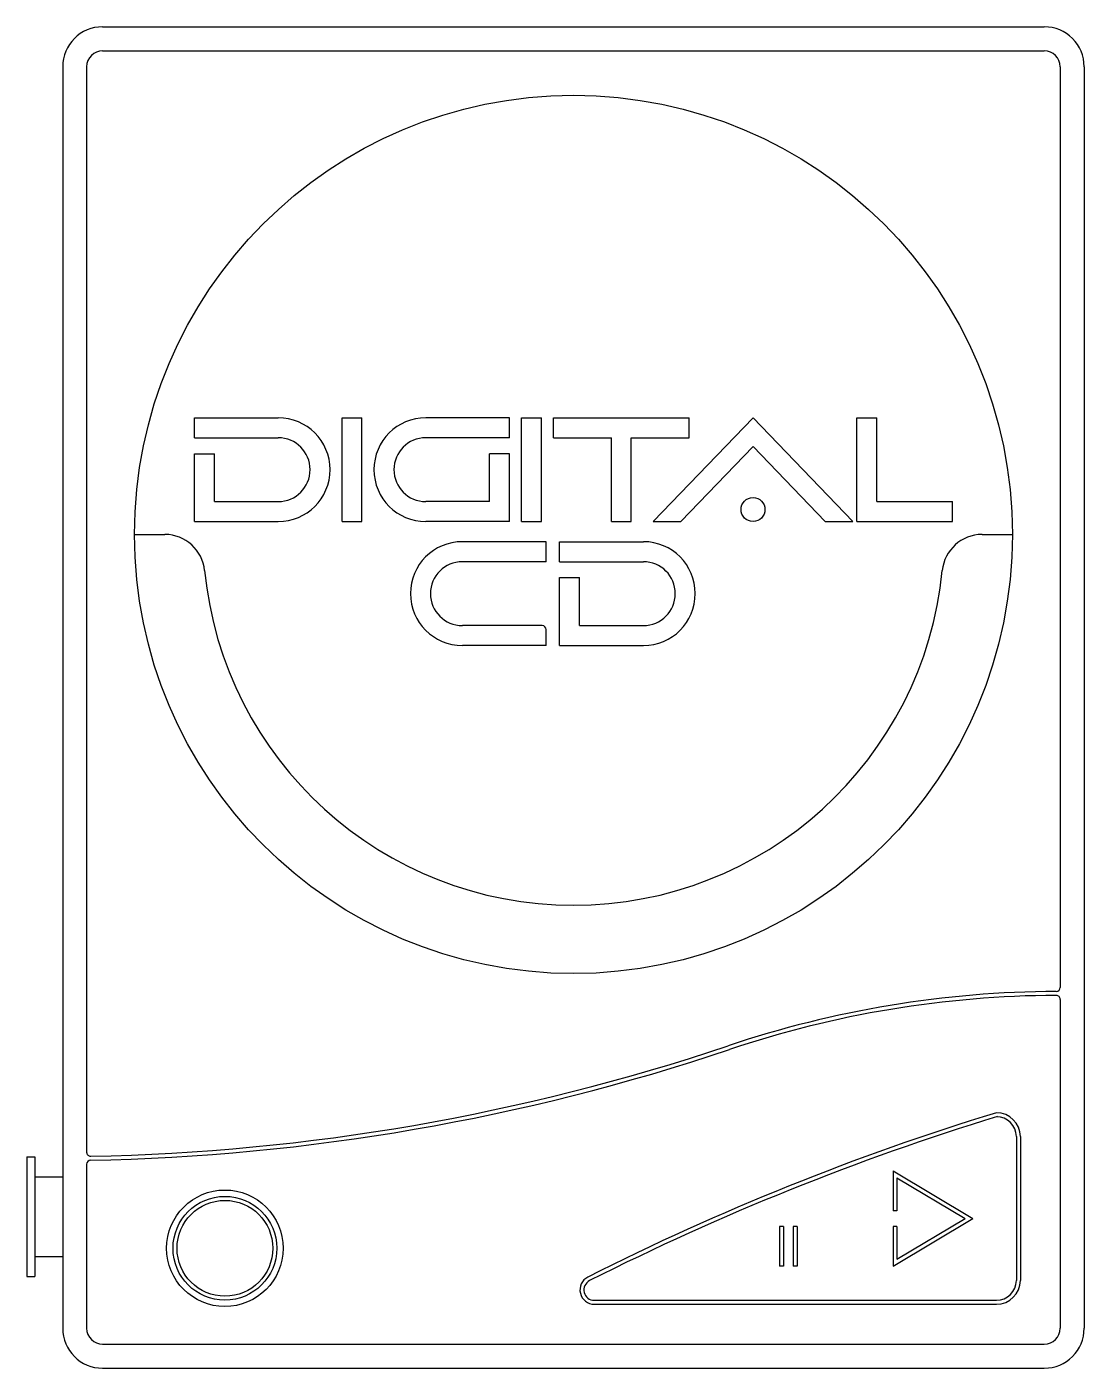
# Model space of a CAD drawing. Extents: x 19.778 to 19.911, y 21.465 to 21.633.
import ezdxf

# ---------------------------------------------------------------- set-up
doc = ezdxf.new("R2010")
doc.units = 0
doc.header["$LTSCALE"] = 0.35
doc.layers.get('0').update_dxf_attribs({"linetype": 'CONTINUOUS'})

msp = doc.modelspace()

# ---------------------------------------------------------------- linework, layer by layer
at = {"color": 0}
for p, q in [((19.78797932870207, 21.63258247328872), (19.90597932870207, 21.63258247328872)), ((19.78797932870207, 21.62958247328872), (19.90597932870207, 21.62958247328872)), ((19.78297932870207, 21.62758247328872), (19.78297932870214, 21.48856319037827)), ((19.78597932870207, 21.62758247328872), (19.78597932870207, 21.49162652890679)), ((19.90797932870207, 21.62758247328872), (19.90797932870207, 21.51227192060425)), ((19.91097932870207, 21.62758247328872), (19.91097932870207, 21.46958247328872)), ((19.79947932870207, 21.58361920086218), (19.80997932870209, 21.58361920086215)), ((19.79947932870207, 21.58111920086219), (19.79947932870207, 21.58361920086218)), ((19.81797932870207, 21.57061920086221), (19.81797932870207, 21.58361920086213)), ((19.81797932870207, 21.58361920086213), (19.82047932870207, 21.58361920086213)), ((19.82047932870207, 21.57061920086221), (19.82047932870207, 21.58361920086213)), ((19.83897932870207, 21.58361920086218), (19.82847932870205, 21.58361920086215)), ((19.83897932870207, 21.58111920086219), (19.83897932870207, 21.58361920086218)), ((19.84047932870207, 21.57061920086221), (19.84047932870207, 21.58361920086215)), ((19.84047932870207, 21.58361920086215), (19.84297932870207, 21.58361920086215)), ((19.84297932870207, 21.57061920086221), (19.84297932870208, 21.58361920086215)), ((19.84447932870208, 21.58111920086215), (19.84447932870207, 21.58361920086216)), ((19.84447932870207, 21.58361920086216), (19.86147932870199, 21.58361920086213)), ((19.85172932870202, 21.58361920086215), (19.85422932870203, 21.58361920086215)), ((19.85697932870207, 21.57061920086221), (19.86947932870204, 21.58361920086215)), ((19.86147932870207, 21.58111920086213), (19.86147932870207, 21.58361920086213)), ((19.88197932870207, 21.57061920086221), (19.86947932870204, 21.58361920086215)), ((19.88247932870207, 21.57061920086221), (19.88247932870207, 21.58361920086217)), ((19.88247932870206, 21.58361920086218), (19.88497932870207, 21.58361920086218)), ((19.88497932870207, 21.57311920086221), (19.88497932870207, 21.58361920086218)), ((19.79947932870207, 21.58111920086219), (19.80997932870208, 21.58111920086215)), ((19.83897932870207, 21.58111920086219), (19.82847932870206, 21.58111920086215)), ((19.84447932870206, 21.58111920086215), (19.85172932870203, 21.58111920086215)), ((19.85172932870202, 21.57061920086221), (19.85172932870202, 21.58111920086214)), ((19.85422932870203, 21.57061920086221), (19.85422932870203, 21.58111920086214)), ((19.85422932870203, 21.58111920086214), (19.86147932870199, 21.58111920086213)), ((19.86044753808609, 21.57061920086221), (19.86947932870205, 21.58001226310278)), ((19.87851111931804, 21.57061920086221), (19.86947932870205, 21.58001226310278)), ((19.79947932870207, 21.57061920086221), (19.79947932870207, 21.57911920086219)), ((19.79947932870207, 21.57911920086219), (19.80197932870207, 21.57911920086218)), ((19.80197932870207, 21.57311920086222), (19.80197932870207, 21.57911920086218)), ((19.83897932870207, 21.57911920086219), (19.83647932870207, 21.57911920086218)), ((19.83647932870207, 21.57311920086222), (19.83647932870207, 21.57911920086218)), ((19.83897932870207, 21.57061920086221), (19.83897932870207, 21.57911920086219)), ((19.80197932870207, 21.57311920086221), (19.80997932870207, 21.57311920086221)), ((19.83647932870207, 21.57311920086221), (19.82847932870207, 21.57311920086221)), ((19.88497932870207, 21.57311920086221), (19.89447932870207, 21.57311920086221)), ((19.89447932870207, 21.57061920086221), (19.89447932870207, 21.57311920086221)), ((19.79947932870207, 21.57061920086219), (19.80997932870205, 21.57061920086215)), ((19.81797932870207, 21.57061920086221), (19.82047932870207, 21.57061920086221)), ((19.83897932870207, 21.57061920086219), (19.82847932870209, 21.57061920086215)), ((19.84047932870207, 21.57061920086221), (19.84297932870207, 21.57061920086221)), ((19.85172932870202, 21.57061920086221), (19.85422932870203, 21.57061920086221)), ((19.85697932870207, 21.57061920086221), (19.86044753808609, 21.57061920086221)), ((19.87851111931804, 21.57061920086221), (19.88197932870207, 21.57061920086221)), ((19.88247932870207, 21.57061920086221), (19.89447932870207, 21.57061920086221)), ((19.79197932870207, 21.56900338220908), (19.79578056299018, 21.56900338220908)), ((19.84355565894646, 21.56809251178407), (19.83305565894644, 21.56809251178404)), ((19.84355565894646, 21.56559251178407), (19.84355565894646, 21.56809251178407)), ((19.84524263627666, 21.56559251178407), (19.84524263627666, 21.56809251178407)), ((19.84524263627666, 21.56809251178407), (19.85574263627668, 21.56809251178404)), ((19.89817809441396, 21.56900338220908), (19.90197932870207, 21.56900338220908)), ((19.84355565894646, 21.56559251178407), (19.83305565894645, 21.56559251178404)), ((19.84524263627666, 21.56559251178407), (19.85574263627667, 21.56559251178404)), ((19.84524263627666, 21.56359251178407), (19.84774263627666, 21.56359251178406)), ((19.84524263627666, 21.5550925117841), (19.84524263627666, 21.56359251178407)), ((19.84774263627666, 21.5575925117841), (19.84774263627666, 21.56359251178407)), ((19.84305565894646, 21.55759251178409), (19.83305565894646, 21.5575925117841)), ((19.84355565894646, 21.5550925117841), (19.84355565894646, 21.5570925117841)), ((19.84774263627666, 21.5575925117841), (19.85574263627666, 21.5575925117841)), ((19.84355565894646, 21.55509251178407), (19.83305565894648, 21.55509251178404)), ((19.84524263627666, 21.55509251178407), (19.85574263627664, 21.55509251178404)), ((19.90797932870207, 21.5107719067386), (19.90797932870207, 21.46958247328872)), ((19.90247932870207, 21.49358247328872), (19.90247932870207, 21.47558247328872)), ((19.90297932870207, 21.49358247328872), (19.90297932870207, 21.47558247328872)), ((19.77847932870207, 21.49106319037823), (19.77847932870207, 21.47606319037823)), ((19.77847932870207, 21.49106319037823), (19.77949854869865, 21.49106319037823)), ((19.77949854869865, 21.49106319037823), (19.77949854869871, 21.48856319037827)), ((19.78597932870207, 21.49012625542807), (19.78597932870207, 21.46958247328872)), ((19.88702277826438, 21.48930211243453), (19.88702277826438, 21.48430211243453)), ((19.88702277826438, 21.48930211243453), (19.89702277826438, 21.48332336260916)), ((19.77949854869865, 21.48856319037823), (19.78297932870207, 21.48856319037823)), ((19.77949854869871, 21.48856319037827), (19.77949854869871, 21.47856319037828)), ((19.78297932870214, 21.48856319037827), (19.78297932870214, 21.47856319037828)), ((19.88752277826438, 21.48842062569755), (19.88752277826438, 21.48430211243453)), ((19.88752277826438, 21.48842062569755), (19.89604841194578, 21.48332336260916)), ((19.88752277826438, 21.48430211243453), (19.88702277826438, 21.48430211243453)), ((19.87278315505261, 21.48234461278378), (19.8727831550526, 21.47734461278378)), ((19.8732831550526, 21.48234461278378), (19.87278315505261, 21.48234461278378)), ((19.8732831550526, 21.48234461278378), (19.8732831550526, 21.47734461278378)), ((19.87449439449221, 21.48234461278378), (19.8744943944922, 21.47734461278378)), ((19.87499439449221, 21.48234461278378), (19.87449439449221, 21.48234461278378)), ((19.87499439449221, 21.48234461278378), (19.87499439449221, 21.47734461278378)), ((19.88702277826438, 21.47734461278378), (19.89702277826438, 21.48332336260916)), ((19.88752277826438, 21.48234461278378), (19.88702277826438, 21.48234461278378)), ((19.88702277826438, 21.48234461278378), (19.88702277826438, 21.47734461278378)), ((19.88752277826438, 21.47822609952077), (19.89604841194578, 21.48332336260916)), ((19.88752277826438, 21.48234461278378), (19.88752277826438, 21.47822609952077)), ((19.77949854869865, 21.47856319037823), (19.78297932870207, 21.47856319037823)), ((19.77949854869871, 21.47856319037828), (19.77949854869865, 21.47606319037823)), ((19.78297932870214, 21.47856319037828), (19.78297932870207, 21.46958247328872)), ((19.8732831550526, 21.47734461278378), (19.8727831550526, 21.47734461278378)), ((19.87499439449221, 21.47734461278378), (19.8744943944922, 21.47734461278378)), ((19.77847932870207, 21.47606319037823), (19.77949854869865, 21.47606319037823)), ((19.84959306349952, 21.47308247328872), (19.89997932870207, 21.47308247328872)), ((19.84959306349952, 21.47258247328872), (19.89997932870207, 21.47258247328872)), ((19.78797932870207, 21.46758247328872), (19.90597932870207, 21.46758247328872)), ((19.78797932870207, 21.46458247328872), (19.90597932870207, 21.46458247328872))]:
    msp.add_line(p, q, dxfattribs=at)
for centre, radius in [((19.84697932870207, 21.56900338220908), 0.055), ((19.86947932870207, 21.57211920086221), 0.0015), ((19.80330337544092, 21.4795971609758), 0.0073), ((19.80330337544092, 21.4795971609758), 0.0065), ((19.80330337544092, 21.4795971609758), 0.006)]:
    msp.add_circle(centre, radius, dxfattribs=at)
for centre, radius, start, end in [((19.78797932870207, 21.62758247328872), 0.005, 90, 180), ((19.90597932870207, 21.62758247328872), 0.005, 0, 90), ((19.78797932870207, 21.62758247328872), 0.002, 90, 180), ((19.90597932870207, 21.62758247328872), 0.002, 0, 90), ((19.80997932870207, 21.57711920086213), 0.0064999999999983, 269.9999999998434, 89.9999999998121), ((19.82847932870207, 21.57711920086213), 0.0064999999999983, 90.0000000001879, 270.0000000001566), ((19.80997932870207, 21.57711920086213), 0.0039999999999983, 269.9999999998434, 89.9999999998121), ((19.82847932870207, 21.57711920086213), 0.0039999999999983, 90.0000000001879, 270.0000000001566), ((19.79578056299018, 21.56400338220908), 0.005, 5.57773872236968, 90), ((19.83305565894646, 21.56159251178402), 0.0064999999999983, 90.0000000001879, 270.0000000001566), ((19.85574263627666, 21.56159251178402), 0.0064999999999983, 269.9999999998434, 89.9999999998121), ((19.89817809441396, 21.56400338220908), 0.005, 90, 174.4222612776303), ((19.84697932870207, 21.56900338220908), 0.0464423328630019, 185.5777387223585, 354.4222612776414), ((19.83305565894646, 21.56159251178402), 0.0039999999999983, 90.0000000001879, 270.0000000001566), ((19.85574263627666, 21.56159251178402), 0.0039999999999983, 269.9999999998434, 89.9999999998121), ((19.84305565894646, 21.5570925117841), 0.0005, 0, 90), ((19.90804119961721, 21.38084164911728), 0.1309314724942511, 90.24494080083007, 108.5587946951213), ((19.90804119961721, 21.38084164911728), 0.1304314724942511, 90.24776854896275, 108.5587946951213), ((19.90747932870207, 21.5107719067386), 0.0005, 0, 90.24776854904204), ((19.90747932870207, 21.51227192060425), 0.0005, 270.2449408007428, 0), ((19.78137602437674, 21.75811691938743), 0.2675392502682551, 271.0909427168832, 288.5587946951209), ((19.78137602437674, 21.75811691938743), 0.2670392502682551, 271.0970829515093, 288.5587946951209), ((19.99469052121776, 21.18717856801174), 0.3235753182620553, 107.0197994708246, 116.8032304914323), ((19.99469052121776, 21.18717856801174), 0.3230753182620553, 107.0197994708246, 116.8032304914323), ((19.89997932870207, 21.49358247328872), 0.003, 0, 90), ((19.89997932870207, 21.49358247328872), 0.0025, 0, 90), ((19.78647932870207, 21.49162652890679), 0.0005, 180, 271.0970829515102), ((19.78647932870207, 21.49012625542807), 0.0005, 91.09094271704922, 180), ((19.84959306349952, 21.47438247328872), 0.0018, 116.8032304914667, 270), ((19.84959306349952, 21.47438247328872), 0.0013, 116.8032304914667, 270), ((19.89997932870207, 21.47558247328872), 0.003, 270, 0), ((19.89997932870207, 21.47558247328872), 0.0025, 270, 0), ((19.78797932870207, 21.46958247328872), 0.005, 180, 270), ((19.78797932870207, 21.46958247328872), 0.002, 180, 270), ((19.90597932870207, 21.46958247328872), 0.005, 270, 0), ((19.90597932870207, 21.46958247328872), 0.002, 270, 0)]:
    msp.add_arc(centre, radius, start, end, dxfattribs=at)

doc.saveas('drawing.dxf')
